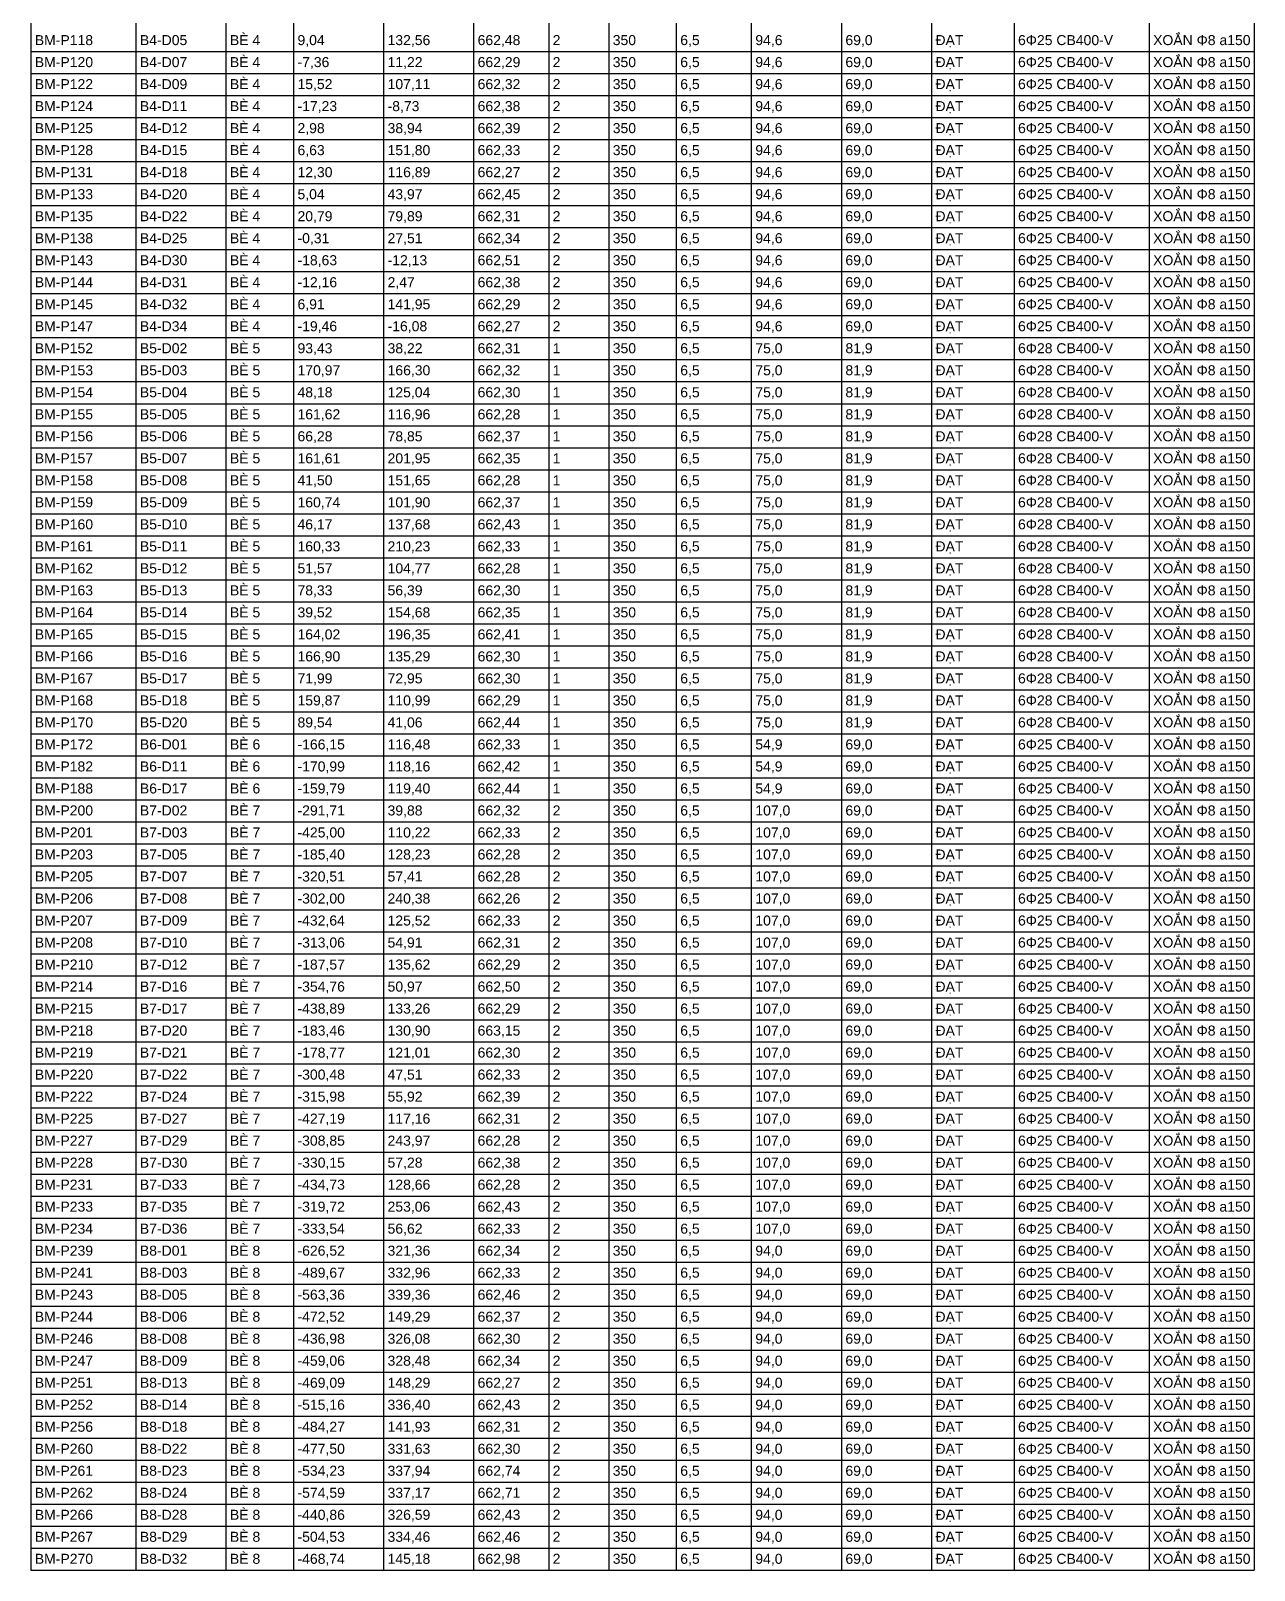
# Model space of a CAD drawing. Header units: metres. Extents: x -627 to 930, y -69 to 633.
# Drawn here: x 201 to 347.7, y 264.7 to 449.4 of the extents above; entities that cross this region are included whole.
import ezdxf

# ---------------------------------------------------------------- set-up
doc = ezdxf.new("R2010")
doc.units = ezdxf.units.M
doc.layers.add('07_BANG_THONG_KE_COC_BO', color=7, linetype='CONTINUOUS')
doc.styles.add('VN', font='arial.ttf')

msp = doc.modelspace()

# ---------------------------------------------------------------- linework, layer by layer
at = {"layer": '07_BANG_THONG_KE_COC_BO'}
for p, q in [((200.97, 618.488), (200.97, 264.728)), ((213.57, 618.488), (213.57, 264.728)), ((224.37, 618.488), (224.37, 264.728)), ((232.47, 618.488), (232.47, 264.728)), ((243.27, 618.488), (243.27, 264.728)), ((254.07, 618.488), (254.07, 264.728)), ((263.07, 618.488), (263.07, 264.728)), ((270.27, 618.488), (270.27, 264.728)), ((278.37, 618.488), (278.37, 264.728)), ((287.37, 618.488), (287.37, 264.728)), ((298.17, 618.488), (298.17, 264.728)), ((308.97, 618.488), (308.97, 264.728)), ((318.87, 618.488), (318.87, 264.728)), ((335.07, 618.488), (335.07, 264.728)), ((347.67, 618.488), (347.67, 264.728)), ((200.97, 446.888), (347.67, 446.888)), ((200.97, 444.248), (347.67, 444.248)), ((200.97, 441.608), (347.67, 441.608)), ((200.97, 438.968), (347.67, 438.968)), ((200.97, 436.328), (347.67, 436.328)), ((200.97, 433.688), (347.67, 433.688)), ((200.97, 431.048), (347.67, 431.048)), ((200.97, 428.408), (347.67, 428.408)), ((200.97, 425.768), (347.67, 425.768)), ((200.97, 423.128), (347.67, 423.128)), ((200.97, 420.488), (347.67, 420.488)), ((200.97, 417.848), (347.67, 417.848)), ((200.97, 415.208), (347.67, 415.208)), ((200.97, 412.568), (347.67, 412.568)), ((200.97, 409.928), (347.67, 409.928)), ((200.97, 407.288), (347.67, 407.288)), ((200.97, 404.648), (347.67, 404.648)), ((200.97, 402.008), (347.67, 402.008)), ((200.97, 399.368), (347.67, 399.368)), ((200.97, 396.728), (347.67, 396.728)), ((200.97, 394.088), (347.67, 394.088)), ((200.97, 391.448), (347.67, 391.448)), ((200.97, 388.808), (347.67, 388.808)), ((200.97, 386.168), (347.67, 386.168)), ((200.97, 383.528), (347.67, 383.528)), ((200.97, 380.888), (347.67, 380.888)), ((200.97, 378.248), (347.67, 378.248)), ((200.97, 375.608), (347.67, 375.608)), ((200.97, 372.968), (347.67, 372.968)), ((200.97, 370.328), (347.67, 370.328)), ((200.97, 367.688), (347.67, 367.688)), ((200.97, 365.048), (347.67, 365.048)), ((200.97, 362.408), (347.67, 362.408)), ((200.97, 359.768), (347.67, 359.768)), ((200.97, 357.128), (347.67, 357.128)), ((200.97, 354.488), (347.67, 354.488)), ((200.97, 351.848), (347.67, 351.848)), ((200.97, 349.208), (347.67, 349.208)), ((200.97, 346.568), (347.67, 346.568)), ((200.97, 343.928), (347.67, 343.928)), ((200.97, 341.288), (347.67, 341.288)), ((200.97, 338.648), (347.67, 338.648)), ((200.97, 336.008), (347.67, 336.008)), ((200.97, 333.368), (347.67, 333.368)), ((200.97, 330.728), (347.67, 330.728)), ((200.97, 328.088), (347.67, 328.088)), ((200.97, 325.448), (347.67, 325.448)), ((200.97, 322.808), (347.67, 322.808)), ((200.97, 320.168), (347.67, 320.168)), ((200.97, 317.528), (347.67, 317.528)), ((200.97, 314.888), (347.67, 314.888)), ((200.97, 312.248), (347.67, 312.248)), ((200.97, 309.608), (347.67, 309.608)), ((200.97, 306.968), (347.67, 306.968)), ((200.97, 304.328), (347.67, 304.328)), ((200.97, 301.688), (347.67, 301.688)), ((200.97, 299.048), (347.67, 299.048)), ((200.97, 296.408), (347.67, 296.408)), ((200.97, 293.768), (347.67, 293.768)), ((200.97, 291.128), (347.67, 291.128)), ((200.97, 288.488), (347.67, 288.488)), ((200.97, 285.848), (347.67, 285.848)), ((200.97, 283.208), (347.67, 283.208)), ((200.97, 280.568), (347.67, 280.568)), ((200.97, 277.928), (347.67, 277.928)), ((200.97, 275.288), (347.67, 275.288)), ((200.97, 272.648), (347.67, 272.648)), ((200.97, 270.008), (347.67, 270.008)), ((200.97, 267.368), (347.67, 267.368)), ((200.97, 264.728), (347.67, 264.728))]:
    msp.add_line(p, q, dxfattribs=at)

# ---------------------------------------------------------------- texts
at = {"layer": '07_BANG_THONG_KE_COC_BO', "style": 'VN'}
for s, p in [('BM-P118', (201.45, 447.656)), ('B4-D05', (214.05, 447.656)), ('BÈ 4', (224.85, 447.656)), ('9,04', (232.95, 447.656)), ('132,56', (243.75, 447.656)), ('662,48', (254.55, 447.656)), ('2', (263.55, 447.656)), ('350', (270.75, 447.656)), ('6,5', (278.85, 447.656)), ('94,6', (287.85, 447.656)), ('69,0', (298.65, 447.656)), ('ĐẠT', (309.45, 447.656)), ('6Φ25 CB400-V', (319.35, 447.656)), ('XOẮN Φ8 a150', (335.55, 447.656)), ('BM-P120', (201.45, 445.016)), ('B4-D07', (214.05, 445.016)), ('BÈ 4', (224.85, 445.016)), ('-7,36', (232.95, 445.016)), ('11,22', (243.75, 445.016)), ('662,29', (254.55, 445.016)), ('2', (263.55, 445.016)), ('350', (270.75, 445.016)), ('6,5', (278.85, 445.016)), ('94,6', (287.85, 445.016)), ('69,0', (298.65, 445.016)), ('ĐẠT', (309.45, 445.016)), ('6Φ25 CB400-V', (319.35, 445.016)), ('XOẮN Φ8 a150', (335.55, 445.016)), ('BM-P122', (201.45, 442.376)), ('B4-D09', (214.05, 442.376)), ('BÈ 4', (224.85, 442.376)), ('15,52', (232.95, 442.376)), ('107,11', (243.75, 442.376)), ('662,32', (254.55, 442.376)), ('2', (263.55, 442.376)), ('350', (270.75, 442.376)), ('6,5', (278.85, 442.376)), ('94,6', (287.85, 442.376)), ('69,0', (298.65, 442.376)), ('ĐẠT', (309.45, 442.376)), ('6Φ25 CB400-V', (319.35, 442.376)), ('XOẮN Φ8 a150', (335.55, 442.376)), ('BM-P124', (201.45, 439.736)), ('B4-D11', (214.05, 439.736)), ('BÈ 4', (224.85, 439.736)), ('-17,23', (232.95, 439.736)), ('-8,73', (243.75, 439.736)), ('662,38', (254.55, 439.736)), ('2', (263.55, 439.736)), ('350', (270.75, 439.736)), ('6,5', (278.85, 439.736)), ('94,6', (287.85, 439.736)), ('69,0', (298.65, 439.736)), ('ĐẠT', (309.45, 439.736)), ('6Φ25 CB400-V', (319.35, 439.736)), ('XOẮN Φ8 a150', (335.55, 439.736)), ('BM-P125', (201.45, 437.096)), ('B4-D12', (214.05, 437.096)), ('BÈ 4', (224.85, 437.096)), ('2,98', (232.95, 437.096)), ('38,94', (243.75, 437.096)), ('662,39', (254.55, 437.096)), ('2', (263.55, 437.096)), ('350', (270.75, 437.096)), ('6,5', (278.85, 437.096)), ('94,6', (287.85, 437.096)), ('69,0', (298.65, 437.096)), ('ĐẠT', (309.45, 437.096)), ('6Φ25 CB400-V', (319.35, 437.096)), ('XOẮN Φ8 a150', (335.55, 437.096)), ('BÈ 4', (224.85, 434.456)), ('XOẮN Φ8 a150', (335.55, 434.456)), ('BM-P128', (201.45, 434.456)), ('B4-D15', (214.05, 434.456)), ('6,63', (232.95, 434.456)), ('151,80', (243.75, 434.456)), ('662,33', (254.55, 434.456)), ('2', (263.55, 434.456)), ('350', (270.75, 434.456)), ('6,5', (278.85, 434.456)), ('94,6', (287.85, 434.456)), ('69,0', (298.65, 434.456)), ('ĐẠT', (309.45, 434.456)), ('6Φ25 CB400-V', (319.35, 434.456)), ('BM-P131', (201.45, 431.816)), ('B4-D18', (214.05, 431.816)), ('BÈ 4', (224.85, 431.816)), ('12,30', (232.95, 431.816)), ('116,89', (243.75, 431.816)), ('662,27', (254.55, 431.816)), ('2', (263.55, 431.816)), ('350', (270.75, 431.816)), ('6,5', (278.85, 431.816)), ('94,6', (287.85, 431.816)), ('69,0', (298.65, 431.816)), ('ĐẠT', (309.45, 431.816)), ('6Φ25 CB400-V', (319.35, 431.816)), ('XOẮN Φ8 a150', (335.55, 431.816)), ('BM-P133', (201.45, 429.176)), ('B4-D20', (214.05, 429.176)), ('BÈ 4', (224.85, 429.176)), ('5,04', (232.95, 429.176)), ('43,97', (243.75, 429.176)), ('662,45', (254.55, 429.176)), ('2', (263.55, 429.176)), ('350', (270.75, 429.176)), ('6,5', (278.85, 429.176)), ('94,6', (287.85, 429.176)), ('69,0', (298.65, 429.176)), ('ĐẠT', (309.45, 429.176)), ('6Φ25 CB400-V', (319.35, 429.176)), ('XOẮN Φ8 a150', (335.55, 429.176)), ('BM-P135', (201.45, 426.536)), ('B4-D22', (214.05, 426.536)), ('BÈ 4', (224.85, 426.536)), ('20,79', (232.95, 426.536)), ('79,89', (243.75, 426.536)), ('662,31', (254.55, 426.536)), ('2', (263.55, 426.536)), ('350', (270.75, 426.536)), ('6,5', (278.85, 426.536)), ('94,6', (287.85, 426.536)), ('69,0', (298.65, 426.536)), ('ĐẠT', (309.45, 426.536)), ('6Φ25 CB400-V', (319.35, 426.536)), ('XOẮN Φ8 a150', (335.55, 426.536)), ('BM-P138', (201.45, 423.896)), ('B4-D25', (214.05, 423.896)), ('BÈ 4', (224.85, 423.896)), ('-0,31', (232.95, 423.896)), ('27,51', (243.75, 423.896)), ('662,34', (254.55, 423.896)), ('2', (263.55, 423.896)), ('350', (270.75, 423.896)), ('6,5', (278.85, 423.896)), ('94,6', (287.85, 423.896)), ('69,0', (298.65, 423.896)), ('ĐẠT', (309.45, 423.896)), ('6Φ25 CB400-V', (319.35, 423.896)), ('XOẮN Φ8 a150', (335.55, 423.896)), ('BM-P143', (201.45, 421.256)), ('B4-D30', (214.05, 421.256)), ('BÈ 4', (224.85, 421.256)), ('-18,63', (232.95, 421.256)), ('-12,13', (243.75, 421.256)), ('662,51', (254.55, 421.256)), ('2', (263.55, 421.256)), ('350', (270.75, 421.256)), ('6,5', (278.85, 421.256)), ('94,6', (287.85, 421.256)), ('69,0', (298.65, 421.256)), ('ĐẠT', (309.45, 421.256)), ('6Φ25 CB400-V', (319.35, 421.256)), ('XOẮN Φ8 a150', (335.55, 421.256)), ('BM-P144', (201.45, 418.616)), ('B4-D31', (214.05, 418.616)), ('BÈ 4', (224.85, 418.616)), ('-12,16', (232.95, 418.616)), ('2,47', (243.75, 418.616)), ('662,38', (254.55, 418.616)), ('2', (263.55, 418.616)), ('350', (270.75, 418.616)), ('6,5', (278.85, 418.616)), ('94,6', (287.85, 418.616)), ('69,0', (298.65, 418.616)), ('ĐẠT', (309.45, 418.616)), ('6Φ25 CB400-V', (319.35, 418.616)), ('XOẮN Φ8 a150', (335.55, 418.616)), ('BÈ 4', (224.85, 415.976)), ('XOẮN Φ8 a150', (335.55, 415.976)), ('BM-P145', (201.45, 415.976)), ('B4-D32', (214.05, 415.976)), ('6,91', (232.95, 415.976)), ('141,95', (243.75, 415.976)), ('662,29', (254.55, 415.976)), ('2', (263.55, 415.976)), ('350', (270.75, 415.976)), ('6,5', (278.85, 415.976)), ('94,6', (287.85, 415.976)), ('69,0', (298.65, 415.976)), ('ĐẠT', (309.45, 415.976)), ('6Φ25 CB400-V', (319.35, 415.976)), ('BM-P147', (201.45, 413.336)), ('B4-D34', (214.05, 413.336)), ('BÈ 4', (224.85, 413.336)), ('-19,46', (232.95, 413.336)), ('-16,08', (243.75, 413.336)), ('662,27', (254.55, 413.336)), ('2', (263.55, 413.336)), ('350', (270.75, 413.336)), ('6,5', (278.85, 413.336)), ('94,6', (287.85, 413.336)), ('69,0', (298.65, 413.336)), ('ĐẠT', (309.45, 413.336)), ('6Φ25 CB400-V', (319.35, 413.336)), ('XOẮN Φ8 a150', (335.55, 413.336)), ('BM-P152', (201.45, 410.696)), ('B5-D02', (214.05, 410.696)), ('BÈ 5', (224.85, 410.696)), ('93,43', (232.95, 410.696)), ('38,22', (243.75, 410.696)), ('662,31', (254.55, 410.696)), ('1', (263.55, 410.696)), ('350', (270.75, 410.696)), ('6,5', (278.85, 410.696)), ('75,0', (287.85, 410.696)), ('81,9', (298.65, 410.696)), ('ĐẠT', (309.45, 410.696)), ('6Φ28 CB400-V', (319.35, 410.696)), ('XOẮN Φ8 a150', (335.55, 410.696)), ('BM-P153', (201.45, 408.056)), ('B5-D03', (214.05, 408.056)), ('BÈ 5', (224.85, 408.056)), ('170,97', (232.95, 408.056)), ('166,30', (243.75, 408.056)), ('662,32', (254.55, 408.056)), ('1', (263.55, 408.056)), ('350', (270.75, 408.056)), ('6,5', (278.85, 408.056)), ('75,0', (287.85, 408.056)), ('81,9', (298.65, 408.056)), ('ĐẠT', (309.45, 408.056)), ('6Φ28 CB400-V', (319.35, 408.056)), ('XOẮN Φ8 a150', (335.55, 408.056)), ('BM-P154', (201.45, 405.416)), ('B5-D04', (214.05, 405.416)), ('BÈ 5', (224.85, 405.416)), ('48,18', (232.95, 405.416)), ('125,04', (243.75, 405.416)), ('662,30', (254.55, 405.416)), ('1', (263.55, 405.416)), ('350', (270.75, 405.416)), ('6,5', (278.85, 405.416)), ('75,0', (287.85, 405.416)), ('81,9', (298.65, 405.416)), ('ĐẠT', (309.45, 405.416)), ('6Φ28 CB400-V', (319.35, 405.416)), ('XOẮN Φ8 a150', (335.55, 405.416)), ('BM-P155', (201.45, 402.776)), ('B5-D05', (214.05, 402.776)), ('BÈ 5', (224.85, 402.776)), ('161,62', (232.95, 402.776)), ('116,96', (243.75, 402.776)), ('662,28', (254.55, 402.776)), ('1', (263.55, 402.776)), ('350', (270.75, 402.776)), ('6,5', (278.85, 402.776)), ('75,0', (287.85, 402.776)), ('81,9', (298.65, 402.776)), ('ĐẠT', (309.45, 402.776)), ('6Φ28 CB400-V', (319.35, 402.776)), ('XOẮN Φ8 a150', (335.55, 402.776)), ('BM-P156', (201.45, 400.136)), ('B5-D06', (214.05, 400.136)), ('BÈ 5', (224.85, 400.136)), ('66,28', (232.95, 400.136)), ('78,85', (243.75, 400.136)), ('662,37', (254.55, 400.136)), ('1', (263.55, 400.136)), ('350', (270.75, 400.136)), ('6,5', (278.85, 400.136)), ('75,0', (287.85, 400.136)), ('81,9', (298.65, 400.136)), ('ĐẠT', (309.45, 400.136)), ('6Φ28 CB400-V', (319.35, 400.136)), ('XOẮN Φ8 a150', (335.55, 400.136)), ('BÈ 5', (224.85, 397.496)), ('XOẮN Φ8 a150', (335.55, 397.496)), ('BM-P157', (201.45, 397.496)), ('B5-D07', (214.05, 397.496)), ('161,61', (232.95, 397.496)), ('201,95', (243.75, 397.496)), ('662,35', (254.55, 397.496)), ('1', (263.55, 397.496)), ('350', (270.75, 397.496)), ('6,5', (278.85, 397.496)), ('75,0', (287.85, 397.496)), ('81,9', (298.65, 397.496)), ('ĐẠT', (309.45, 397.496)), ('6Φ28 CB400-V', (319.35, 397.496)), ('BM-P158', (201.45, 394.856)), ('B5-D08', (214.05, 394.856)), ('BÈ 5', (224.85, 394.856)), ('41,50', (232.95, 394.856)), ('151,65', (243.75, 394.856)), ('662,28', (254.55, 394.856)), ('1', (263.55, 394.856)), ('350', (270.75, 394.856)), ('6,5', (278.85, 394.856)), ('75,0', (287.85, 394.856)), ('81,9', (298.65, 394.856)), ('ĐẠT', (309.45, 394.856)), ('6Φ28 CB400-V', (319.35, 394.856)), ('XOẮN Φ8 a150', (335.55, 394.856)), ('BM-P159', (201.45, 392.216)), ('B5-D09', (214.05, 392.216)), ('BÈ 5', (224.85, 392.216)), ('160,74', (232.95, 392.216)), ('101,90', (243.75, 392.216)), ('662,37', (254.55, 392.216)), ('1', (263.55, 392.216)), ('350', (270.75, 392.216)), ('6,5', (278.85, 392.216)), ('75,0', (287.85, 392.216)), ('81,9', (298.65, 392.216)), ('ĐẠT', (309.45, 392.216)), ('6Φ28 CB400-V', (319.35, 392.216)), ('XOẮN Φ8 a150', (335.55, 392.216)), ('BM-P160', (201.45, 389.576)), ('B5-D10', (214.05, 389.576)), ('BÈ 5', (224.85, 389.576)), ('46,17', (232.95, 389.576)), ('137,68', (243.75, 389.576)), ('662,43', (254.55, 389.576)), ('1', (263.55, 389.576)), ('350', (270.75, 389.576)), ('6,5', (278.85, 389.576)), ('75,0', (287.85, 389.576)), ('81,9', (298.65, 389.576)), ('ĐẠT', (309.45, 389.576)), ('6Φ28 CB400-V', (319.35, 389.576)), ('XOẮN Φ8 a150', (335.55, 389.576)), ('BM-P161', (201.45, 386.936)), ('B5-D11', (214.05, 386.936)), ('BÈ 5', (224.85, 386.936)), ('160,33', (232.95, 386.936)), ('210,23', (243.75, 386.936)), ('662,33', (254.55, 386.936)), ('1', (263.55, 386.936)), ('350', (270.75, 386.936)), ('6,5', (278.85, 386.936)), ('75,0', (287.85, 386.936)), ('81,9', (298.65, 386.936)), ('ĐẠT', (309.45, 386.936)), ('6Φ28 CB400-V', (319.35, 386.936)), ('XOẮN Φ8 a150', (335.55, 386.936)), ('BM-P162', (201.45, 384.296)), ('B5-D12', (214.05, 384.296)), ('BÈ 5', (224.85, 384.296)), ('51,57', (232.95, 384.296)), ('104,77', (243.75, 384.296)), ('662,28', (254.55, 384.296)), ('1', (263.55, 384.296)), ('350', (270.75, 384.296)), ('6,5', (278.85, 384.296)), ('75,0', (287.85, 384.296)), ('81,9', (298.65, 384.296)), ('ĐẠT', (309.45, 384.296)), ('6Φ28 CB400-V', (319.35, 384.296)), ('XOẮN Φ8 a150', (335.55, 384.296)), ('BM-P163', (201.45, 381.656)), ('B5-D13', (214.05, 381.656)), ('BÈ 5', (224.85, 381.656)), ('78,33', (232.95, 381.656)), ('56,39', (243.75, 381.656)), ('662,30', (254.55, 381.656)), ('1', (263.55, 381.656)), ('350', (270.75, 381.656)), ('6,5', (278.85, 381.656)), ('75,0', (287.85, 381.656)), ('81,9', (298.65, 381.656)), ('ĐẠT', (309.45, 381.656)), ('6Φ28 CB400-V', (319.35, 381.656)), ('XOẮN Φ8 a150', (335.55, 381.656)), ('BÈ 5', (224.85, 379.016)), ('XOẮN Φ8 a150', (335.55, 379.016)), ('BM-P164', (201.45, 379.016)), ('B5-D14', (214.05, 379.016)), ('39,52', (232.95, 379.016)), ('154,68', (243.75, 379.016)), ('662,35', (254.55, 379.016)), ('1', (263.55, 379.016)), ('350', (270.75, 379.016)), ('6,5', (278.85, 379.016)), ('75,0', (287.85, 379.016)), ('81,9', (298.65, 379.016)), ('ĐẠT', (309.45, 379.016)), ('6Φ28 CB400-V', (319.35, 379.016)), ('BM-P165', (201.45, 376.376)), ('B5-D15', (214.05, 376.376)), ('BÈ 5', (224.85, 376.376)), ('164,02', (232.95, 376.376)), ('196,35', (243.75, 376.376)), ('662,41', (254.55, 376.376)), ('1', (263.55, 376.376)), ('350', (270.75, 376.376)), ('6,5', (278.85, 376.376)), ('75,0', (287.85, 376.376)), ('81,9', (298.65, 376.376)), ('ĐẠT', (309.45, 376.376)), ('6Φ28 CB400-V', (319.35, 376.376)), ('XOẮN Φ8 a150', (335.55, 376.376)), ('BM-P166', (201.45, 373.736)), ('B5-D16', (214.05, 373.736)), ('BÈ 5', (224.85, 373.736)), ('166,90', (232.95, 373.736)), ('135,29', (243.75, 373.736)), ('662,30', (254.55, 373.736)), ('1', (263.55, 373.736)), ('350', (270.75, 373.736)), ('6,5', (278.85, 373.736)), ('75,0', (287.85, 373.736)), ('81,9', (298.65, 373.736)), ('ĐẠT', (309.45, 373.736)), ('6Φ28 CB400-V', (319.35, 373.736)), ('XOẮN Φ8 a150', (335.55, 373.736)), ('BM-P167', (201.45, 371.096)), ('B5-D17', (214.05, 371.096)), ('BÈ 5', (224.85, 371.096)), ('71,99', (232.95, 371.096)), ('72,95', (243.75, 371.096)), ('662,30', (254.55, 371.096)), ('1', (263.55, 371.096)), ('350', (270.75, 371.096)), ('6,5', (278.85, 371.096)), ('75,0', (287.85, 371.096)), ('81,9', (298.65, 371.096)), ('ĐẠT', (309.45, 371.096)), ('6Φ28 CB400-V', (319.35, 371.096)), ('XOẮN Φ8 a150', (335.55, 371.096)), ('BM-P168', (201.45, 368.456)), ('B5-D18', (214.05, 368.456)), ('BÈ 5', (224.85, 368.456)), ('159,87', (232.95, 368.456)), ('110,99', (243.75, 368.456)), ('662,29', (254.55, 368.456)), ('1', (263.55, 368.456)), ('350', (270.75, 368.456)), ('6,5', (278.85, 368.456)), ('75,0', (287.85, 368.456)), ('81,9', (298.65, 368.456)), ('ĐẠT', (309.45, 368.456)), ('6Φ28 CB400-V', (319.35, 368.456)), ('XOẮN Φ8 a150', (335.55, 368.456)), ('BM-P170', (201.45, 365.816)), ('B5-D20', (214.05, 365.816)), ('BÈ 5', (224.85, 365.816)), ('89,54', (232.95, 365.816)), ('41,06', (243.75, 365.816)), ('662,44', (254.55, 365.816)), ('1', (263.55, 365.816)), ('350', (270.75, 365.816)), ('6,5', (278.85, 365.816)), ('75,0', (287.85, 365.816)), ('81,9', (298.65, 365.816)), ('ĐẠT', (309.45, 365.816)), ('6Φ28 CB400-V', (319.35, 365.816)), ('XOẮN Φ8 a150', (335.55, 365.816)), ('BM-P172', (201.45, 363.176)), ('B6-D01', (214.05, 363.176)), ('BÈ 6', (224.85, 363.176)), ('-166,15', (232.95, 363.176)), ('116,48', (243.75, 363.176)), ('662,33', (254.55, 363.176)), ('1', (263.55, 363.176)), ('350', (270.75, 363.176)), ('6,5', (278.85, 363.176)), ('54,9', (287.85, 363.176)), ('69,0', (298.65, 363.176)), ('ĐẠT', (309.45, 363.176)), ('6Φ25 CB400-V', (319.35, 363.176)), ('XOẮN Φ8 a150', (335.55, 363.176)), ('BÈ 6', (224.85, 360.536)), ('XOẮN Φ8 a150', (335.55, 360.536)), ('BM-P182', (201.45, 360.536)), ('B6-D11', (214.05, 360.536)), ('-170,99', (232.95, 360.536)), ('118,16', (243.75, 360.536)), ('662,42', (254.55, 360.536)), ('1', (263.55, 360.536)), ('350', (270.75, 360.536)), ('6,5', (278.85, 360.536)), ('54,9', (287.85, 360.536)), ('69,0', (298.65, 360.536)), ('ĐẠT', (309.45, 360.536)), ('6Φ25 CB400-V', (319.35, 360.536)), ('BM-P188', (201.45, 357.896)), ('B6-D17', (214.05, 357.896)), ('BÈ 6', (224.85, 357.896)), ('-159,79', (232.95, 357.896)), ('119,40', (243.75, 357.896)), ('662,44', (254.55, 357.896)), ('1', (263.55, 357.896)), ('350', (270.75, 357.896)), ('6,5', (278.85, 357.896)), ('54,9', (287.85, 357.896)), ('69,0', (298.65, 357.896)), ('ĐẠT', (309.45, 357.896)), ('6Φ25 CB400-V', (319.35, 357.896)), ('XOẮN Φ8 a150', (335.55, 357.896)), ('BM-P200', (201.45, 355.256)), ('B7-D02', (214.05, 355.256)), ('BÈ 7', (224.85, 355.256)), ('-291,71', (232.95, 355.256)), ('39,88', (243.75, 355.256)), ('662,32', (254.55, 355.256)), ('2', (263.55, 355.256)), ('350', (270.75, 355.256)), ('6,5', (278.85, 355.256)), ('107,0', (287.85, 355.256)), ('69,0', (298.65, 355.256)), ('ĐẠT', (309.45, 355.256)), ('6Φ25 CB400-V', (319.35, 355.256)), ('XOẮN Φ8 a150', (335.55, 355.256)), ('BM-P201', (201.45, 352.616)), ('B7-D03', (214.05, 352.616)), ('BÈ 7', (224.85, 352.616)), ('-425,00', (232.95, 352.616)), ('110,22', (243.75, 352.616)), ('662,33', (254.55, 352.616)), ('2', (263.55, 352.616)), ('350', (270.75, 352.616)), ('6,5', (278.85, 352.616)), ('107,0', (287.85, 352.616)), ('69,0', (298.65, 352.616)), ('ĐẠT', (309.45, 352.616)), ('6Φ25 CB400-V', (319.35, 352.616)), ('XOẮN Φ8 a150', (335.55, 352.616)), ('BM-P203', (201.45, 349.976)), ('B7-D05', (214.05, 349.976)), ('BÈ 7', (224.85, 349.976)), ('-185,40', (232.95, 349.976)), ('128,23', (243.75, 349.976)), ('662,28', (254.55, 349.976)), ('2', (263.55, 349.976)), ('350', (270.75, 349.976)), ('6,5', (278.85, 349.976)), ('107,0', (287.85, 349.976)), ('69,0', (298.65, 349.976)), ('ĐẠT', (309.45, 349.976)), ('6Φ25 CB400-V', (319.35, 349.976)), ('XOẮN Φ8 a150', (335.55, 349.976)), ('BM-P205', (201.45, 347.336)), ('B7-D07', (214.05, 347.336)), ('BÈ 7', (224.85, 347.336)), ('-320,51', (232.95, 347.336)), ('57,41', (243.75, 347.336)), ('662,28', (254.55, 347.336)), ('2', (263.55, 347.336)), ('350', (270.75, 347.336)), ('6,5', (278.85, 347.336)), ('107,0', (287.85, 347.336)), ('69,0', (298.65, 347.336)), ('ĐẠT', (309.45, 347.336)), ('6Φ25 CB400-V', (319.35, 347.336)), ('XOẮN Φ8 a150', (335.55, 347.336)), ('BM-P206', (201.45, 344.696)), ('B7-D08', (214.05, 344.696)), ('BÈ 7', (224.85, 344.696)), ('-302,00', (232.95, 344.696)), ('240,38', (243.75, 344.696)), ('662,26', (254.55, 344.696)), ('2', (263.55, 344.696)), ('350', (270.75, 344.696)), ('6,5', (278.85, 344.696)), ('107,0', (287.85, 344.696)), ('69,0', (298.65, 344.696)), ('ĐẠT', (309.45, 344.696)), ('6Φ25 CB400-V', (319.35, 344.696)), ('XOẮN Φ8 a150', (335.55, 344.696)), ('BÈ 7', (224.85, 342.056)), ('XOẮN Φ8 a150', (335.55, 342.056)), ('BM-P207', (201.45, 342.056)), ('B7-D09', (214.05, 342.056)), ('-432,64', (232.95, 342.056)), ('125,52', (243.75, 342.056)), ('662,33', (254.55, 342.056)), ('2', (263.55, 342.056)), ('350', (270.75, 342.056)), ('6,5', (278.85, 342.056)), ('107,0', (287.85, 342.056)), ('69,0', (298.65, 342.056)), ('ĐẠT', (309.45, 342.056)), ('6Φ25 CB400-V', (319.35, 342.056)), ('BM-P208', (201.45, 339.416)), ('B7-D10', (214.05, 339.416)), ('BÈ 7', (224.85, 339.416)), ('-313,06', (232.95, 339.416)), ('54,91', (243.75, 339.416)), ('662,31', (254.55, 339.416)), ('2', (263.55, 339.416)), ('350', (270.75, 339.416)), ('6,5', (278.85, 339.416)), ('107,0', (287.85, 339.416)), ('69,0', (298.65, 339.416)), ('ĐẠT', (309.45, 339.416)), ('6Φ25 CB400-V', (319.35, 339.416)), ('XOẮN Φ8 a150', (335.55, 339.416)), ('BM-P210', (201.45, 336.776)), ('B7-D12', (214.05, 336.776)), ('BÈ 7', (224.85, 336.776)), ('-187,57', (232.95, 336.776)), ('135,62', (243.75, 336.776)), ('662,29', (254.55, 336.776)), ('2', (263.55, 336.776)), ('350', (270.75, 336.776)), ('6,5', (278.85, 336.776)), ('107,0', (287.85, 336.776)), ('69,0', (298.65, 336.776)), ('ĐẠT', (309.45, 336.776)), ('6Φ25 CB400-V', (319.35, 336.776)), ('XOẮN Φ8 a150', (335.55, 336.776)), ('BM-P214', (201.45, 334.136)), ('B7-D16', (214.05, 334.136)), ('BÈ 7', (224.85, 334.136)), ('-354,76', (232.95, 334.136)), ('50,97', (243.75, 334.136)), ('662,50', (254.55, 334.136)), ('2', (263.55, 334.136)), ('350', (270.75, 334.136)), ('6,5', (278.85, 334.136)), ('107,0', (287.85, 334.136)), ('69,0', (298.65, 334.136)), ('ĐẠT', (309.45, 334.136)), ('6Φ25 CB400-V', (319.35, 334.136)), ('XOẮN Φ8 a150', (335.55, 334.136)), ('BM-P215', (201.45, 331.496)), ('B7-D17', (214.05, 331.496)), ('BÈ 7', (224.85, 331.496)), ('-438,89', (232.95, 331.496)), ('133,26', (243.75, 331.496)), ('662,29', (254.55, 331.496)), ('2', (263.55, 331.496)), ('350', (270.75, 331.496)), ('6,5', (278.85, 331.496)), ('107,0', (287.85, 331.496)), ('69,0', (298.65, 331.496)), ('ĐẠT', (309.45, 331.496)), ('6Φ25 CB400-V', (319.35, 331.496)), ('XOẮN Φ8 a150', (335.55, 331.496)), ('BM-P218', (201.45, 328.856)), ('B7-D20', (214.05, 328.856)), ('BÈ 7', (224.85, 328.856)), ('-183,46', (232.95, 328.856)), ('130,90', (243.75, 328.856)), ('663,15', (254.55, 328.856)), ('2', (263.55, 328.856)), ('350', (270.75, 328.856)), ('6,5', (278.85, 328.856)), ('107,0', (287.85, 328.856)), ('69,0', (298.65, 328.856)), ('ĐẠT', (309.45, 328.856)), ('6Φ25 CB400-V', (319.35, 328.856)), ('XOẮN Φ8 a150', (335.55, 328.856)), ('BM-P219', (201.45, 326.216)), ('B7-D21', (214.05, 326.216)), ('BÈ 7', (224.85, 326.216)), ('-178,77', (232.95, 326.216)), ('121,01', (243.75, 326.216)), ('662,30', (254.55, 326.216)), ('2', (263.55, 326.216)), ('350', (270.75, 326.216)), ('6,5', (278.85, 326.216)), ('107,0', (287.85, 326.216)), ('69,0', (298.65, 326.216)), ('ĐẠT', (309.45, 326.216)), ('6Φ25 CB400-V', (319.35, 326.216)), ('XOẮN Φ8 a150', (335.55, 326.216)), ('BÈ 7', (224.85, 323.576)), ('XOẮN Φ8 a150', (335.55, 323.576)), ('BM-P220', (201.45, 323.576)), ('B7-D22', (214.05, 323.576)), ('-300,48', (232.95, 323.576)), ('47,51', (243.75, 323.576)), ('662,33', (254.55, 323.576)), ('2', (263.55, 323.576)), ('350', (270.75, 323.576)), ('6,5', (278.85, 323.576)), ('107,0', (287.85, 323.576)), ('69,0', (298.65, 323.576)), ('ĐẠT', (309.45, 323.576)), ('6Φ25 CB400-V', (319.35, 323.576)), ('BM-P222', (201.45, 320.936)), ('B7-D24', (214.05, 320.936)), ('BÈ 7', (224.85, 320.936)), ('-315,98', (232.95, 320.936)), ('55,92', (243.75, 320.936)), ('662,39', (254.55, 320.936)), ('2', (263.55, 320.936)), ('350', (270.75, 320.936)), ('6,5', (278.85, 320.936)), ('107,0', (287.85, 320.936)), ('69,0', (298.65, 320.936)), ('ĐẠT', (309.45, 320.936)), ('6Φ25 CB400-V', (319.35, 320.936)), ('XOẮN Φ8 a150', (335.55, 320.936)), ('BM-P225', (201.45, 318.296)), ('B7-D27', (214.05, 318.296)), ('BÈ 7', (224.85, 318.296)), ('-427,19', (232.95, 318.296)), ('117,16', (243.75, 318.296)), ('662,31', (254.55, 318.296)), ('2', (263.55, 318.296)), ('350', (270.75, 318.296)), ('6,5', (278.85, 318.296)), ('107,0', (287.85, 318.296)), ('69,0', (298.65, 318.296)), ('ĐẠT', (309.45, 318.296)), ('6Φ25 CB400-V', (319.35, 318.296)), ('XOẮN Φ8 a150', (335.55, 318.296)), ('BM-P227', (201.45, 315.656)), ('B7-D29', (214.05, 315.656)), ('BÈ 7', (224.85, 315.656)), ('-308,85', (232.95, 315.656)), ('243,97', (243.75, 315.656)), ('662,28', (254.55, 315.656)), ('2', (263.55, 315.656)), ('350', (270.75, 315.656)), ('6,5', (278.85, 315.656)), ('107,0', (287.85, 315.656)), ('69,0', (298.65, 315.656)), ('ĐẠT', (309.45, 315.656)), ('6Φ25 CB400-V', (319.35, 315.656)), ('XOẮN Φ8 a150', (335.55, 315.656)), ('BM-P228', (201.45, 313.016)), ('B7-D30', (214.05, 313.016)), ('BÈ 7', (224.85, 313.016)), ('-330,15', (232.95, 313.016)), ('57,28', (243.75, 313.016)), ('662,38', (254.55, 313.016)), ('2', (263.55, 313.016)), ('350', (270.75, 313.016)), ('6,5', (278.85, 313.016)), ('107,0', (287.85, 313.016)), ('69,0', (298.65, 313.016)), ('ĐẠT', (309.45, 313.016)), ('6Φ25 CB400-V', (319.35, 313.016)), ('XOẮN Φ8 a150', (335.55, 313.016)), ('BM-P231', (201.45, 310.376)), ('B7-D33', (214.05, 310.376)), ('BÈ 7', (224.85, 310.376)), ('-434,73', (232.95, 310.376)), ('128,66', (243.75, 310.376)), ('662,28', (254.55, 310.376)), ('2', (263.55, 310.376)), ('350', (270.75, 310.376)), ('6,5', (278.85, 310.376)), ('107,0', (287.85, 310.376)), ('69,0', (298.65, 310.376)), ('ĐẠT', (309.45, 310.376)), ('6Φ25 CB400-V', (319.35, 310.376)), ('XOẮN Φ8 a150', (335.55, 310.376)), ('BM-P233', (201.45, 307.736)), ('B7-D35', (214.05, 307.736)), ('BÈ 7', (224.85, 307.736)), ('-319,72', (232.95, 307.736)), ('253,06', (243.75, 307.736)), ('662,43', (254.55, 307.736)), ('2', (263.55, 307.736)), ('350', (270.75, 307.736)), ('6,5', (278.85, 307.736)), ('107,0', (287.85, 307.736)), ('69,0', (298.65, 307.736)), ('ĐẠT', (309.45, 307.736)), ('6Φ25 CB400-V', (319.35, 307.736)), ('XOẮN Φ8 a150', (335.55, 307.736)), ('BÈ 7', (224.85, 305.096)), ('XOẮN Φ8 a150', (335.55, 305.096)), ('BM-P234', (201.45, 305.096)), ('B7-D36', (214.05, 305.096)), ('-333,54', (232.95, 305.096)), ('56,62', (243.75, 305.096)), ('662,33', (254.55, 305.096)), ('2', (263.55, 305.096)), ('350', (270.75, 305.096)), ('6,5', (278.85, 305.096)), ('107,0', (287.85, 305.096)), ('69,0', (298.65, 305.096)), ('ĐẠT', (309.45, 305.096)), ('6Φ25 CB400-V', (319.35, 305.096)), ('BM-P239', (201.45, 302.456)), ('B8-D01', (214.05, 302.456)), ('BÈ 8', (224.85, 302.456)), ('-626,52', (232.95, 302.456)), ('321,36', (243.75, 302.456)), ('662,34', (254.55, 302.456)), ('2', (263.55, 302.456)), ('350', (270.75, 302.456)), ('6,5', (278.85, 302.456)), ('94,0', (287.85, 302.456)), ('69,0', (298.65, 302.456)), ('ĐẠT', (309.45, 302.456)), ('6Φ25 CB400-V', (319.35, 302.456)), ('XOẮN Φ8 a150', (335.55, 302.456)), ('BM-P241', (201.45, 299.816)), ('B8-D03', (214.05, 299.816)), ('BÈ 8', (224.85, 299.816)), ('-489,67', (232.95, 299.816)), ('332,96', (243.75, 299.816)), ('662,33', (254.55, 299.816)), ('2', (263.55, 299.816)), ('350', (270.75, 299.816)), ('6,5', (278.85, 299.816)), ('94,0', (287.85, 299.816)), ('69,0', (298.65, 299.816)), ('ĐẠT', (309.45, 299.816)), ('6Φ25 CB400-V', (319.35, 299.816)), ('XOẮN Φ8 a150', (335.55, 299.816)), ('BM-P243', (201.45, 297.176)), ('B8-D05', (214.05, 297.176)), ('BÈ 8', (224.85, 297.176)), ('-563,36', (232.95, 297.176)), ('339,36', (243.75, 297.176)), ('662,46', (254.55, 297.176)), ('2', (263.55, 297.176)), ('350', (270.75, 297.176)), ('6,5', (278.85, 297.176)), ('94,0', (287.85, 297.176)), ('69,0', (298.65, 297.176)), ('ĐẠT', (309.45, 297.176)), ('6Φ25 CB400-V', (319.35, 297.176)), ('XOẮN Φ8 a150', (335.55, 297.176)), ('BM-P244', (201.45, 294.536)), ('B8-D06', (214.05, 294.536)), ('BÈ 8', (224.85, 294.536)), ('-472,52', (232.95, 294.536)), ('149,29', (243.75, 294.536)), ('662,37', (254.55, 294.536)), ('2', (263.55, 294.536)), ('350', (270.75, 294.536)), ('6,5', (278.85, 294.536)), ('94,0', (287.85, 294.536)), ('69,0', (298.65, 294.536)), ('ĐẠT', (309.45, 294.536)), ('6Φ25 CB400-V', (319.35, 294.536)), ('XOẮN Φ8 a150', (335.55, 294.536)), ('BM-P246', (201.45, 291.896)), ('B8-D08', (214.05, 291.896)), ('BÈ 8', (224.85, 291.896)), ('-436,98', (232.95, 291.896)), ('326,08', (243.75, 291.896)), ('662,30', (254.55, 291.896)), ('2', (263.55, 291.896)), ('350', (270.75, 291.896)), ('6,5', (278.85, 291.896)), ('94,0', (287.85, 291.896)), ('69,0', (298.65, 291.896)), ('ĐẠT', (309.45, 291.896)), ('6Φ25 CB400-V', (319.35, 291.896)), ('XOẮN Φ8 a150', (335.55, 291.896)), ('BM-P247', (201.45, 289.256)), ('B8-D09', (214.05, 289.256)), ('BÈ 8', (224.85, 289.256)), ('-459,06', (232.95, 289.256)), ('328,48', (243.75, 289.256)), ('662,34', (254.55, 289.256)), ('2', (263.55, 289.256)), ('350', (270.75, 289.256)), ('6,5', (278.85, 289.256)), ('94,0', (287.85, 289.256)), ('69,0', (298.65, 289.256)), ('ĐẠT', (309.45, 289.256)), ('6Φ25 CB400-V', (319.35, 289.256)), ('XOẮN Φ8 a150', (335.55, 289.256)), ('BÈ 8', (224.85, 286.616)), ('XOẮN Φ8 a150', (335.55, 286.616)), ('BM-P251', (201.45, 286.616)), ('B8-D13', (214.05, 286.616)), ('-469,09', (232.95, 286.616)), ('148,29', (243.75, 286.616)), ('662,27', (254.55, 286.616)), ('2', (263.55, 286.616)), ('350', (270.75, 286.616)), ('6,5', (278.85, 286.616)), ('94,0', (287.85, 286.616)), ('69,0', (298.65, 286.616)), ('ĐẠT', (309.45, 286.616)), ('6Φ25 CB400-V', (319.35, 286.616)), ('BM-P252', (201.45, 283.976)), ('B8-D14', (214.05, 283.976)), ('BÈ 8', (224.85, 283.976)), ('-515,16', (232.95, 283.976)), ('336,40', (243.75, 283.976)), ('662,43', (254.55, 283.976)), ('2', (263.55, 283.976)), ('350', (270.75, 283.976)), ('6,5', (278.85, 283.976)), ('94,0', (287.85, 283.976)), ('69,0', (298.65, 283.976)), ('ĐẠT', (309.45, 283.976)), ('6Φ25 CB400-V', (319.35, 283.976)), ('XOẮN Φ8 a150', (335.55, 283.976)), ('BM-P256', (201.45, 281.336)), ('B8-D18', (214.05, 281.336)), ('BÈ 8', (224.85, 281.336)), ('-484,27', (232.95, 281.336)), ('141,93', (243.75, 281.336)), ('662,31', (254.55, 281.336)), ('2', (263.55, 281.336)), ('350', (270.75, 281.336)), ('6,5', (278.85, 281.336)), ('94,0', (287.85, 281.336)), ('69,0', (298.65, 281.336)), ('ĐẠT', (309.45, 281.336)), ('6Φ25 CB400-V', (319.35, 281.336)), ('XOẮN Φ8 a150', (335.55, 281.336)), ('BM-P260', (201.45, 278.696)), ('B8-D22', (214.05, 278.696)), ('BÈ 8', (224.85, 278.696)), ('-477,50', (232.95, 278.696)), ('331,63', (243.75, 278.696)), ('662,30', (254.55, 278.696)), ('2', (263.55, 278.696)), ('350', (270.75, 278.696)), ('6,5', (278.85, 278.696)), ('94,0', (287.85, 278.696)), ('69,0', (298.65, 278.696)), ('ĐẠT', (309.45, 278.696)), ('6Φ25 CB400-V', (319.35, 278.696)), ('XOẮN Φ8 a150', (335.55, 278.696)), ('BM-P261', (201.45, 276.056)), ('B8-D23', (214.05, 276.056)), ('BÈ 8', (224.85, 276.056)), ('-534,23', (232.95, 276.056)), ('337,94', (243.75, 276.056)), ('662,74', (254.55, 276.056)), ('2', (263.55, 276.056)), ('350', (270.75, 276.056)), ('6,5', (278.85, 276.056)), ('94,0', (287.85, 276.056)), ('69,0', (298.65, 276.056)), ('ĐẠT', (309.45, 276.056)), ('6Φ25 CB400-V', (319.35, 276.056)), ('XOẮN Φ8 a150', (335.55, 276.056)), ('BM-P262', (201.45, 273.416)), ('B8-D24', (214.05, 273.416)), ('BÈ 8', (224.85, 273.416)), ('-574,59', (232.95, 273.416)), ('337,17', (243.75, 273.416)), ('662,71', (254.55, 273.416)), ('2', (263.55, 273.416)), ('350', (270.75, 273.416)), ('6,5', (278.85, 273.416)), ('94,0', (287.85, 273.416)), ('69,0', (298.65, 273.416)), ('ĐẠT', (309.45, 273.416)), ('6Φ25 CB400-V', (319.35, 273.416)), ('XOẮN Φ8 a150', (335.55, 273.416)), ('BM-P266', (201.45, 270.776)), ('B8-D28', (214.05, 270.776)), ('BÈ 8', (224.85, 270.776)), ('-440,86', (232.95, 270.776)), ('326,59', (243.75, 270.776)), ('662,43', (254.55, 270.776)), ('2', (263.55, 270.776)), ('350', (270.75, 270.776)), ('6,5', (278.85, 270.776)), ('94,0', (287.85, 270.776)), ('69,0', (298.65, 270.776)), ('ĐẠT', (309.45, 270.776)), ('6Φ25 CB400-V', (319.35, 270.776)), ('XOẮN Φ8 a150', (335.55, 270.776)), ('BÈ 8', (224.85, 268.136)), ('XOẮN Φ8 a150', (335.55, 268.136)), ('BM-P267', (201.45, 268.136)), ('B8-D29', (214.05, 268.136)), ('-504,53', (232.95, 268.136)), ('334,46', (243.75, 268.136)), ('662,46', (254.55, 268.136)), ('2', (263.55, 268.136)), ('350', (270.75, 268.136)), ('6,5', (278.85, 268.136)), ('94,0', (287.85, 268.136)), ('69,0', (298.65, 268.136)), ('ĐẠT', (309.45, 268.136)), ('6Φ25 CB400-V', (319.35, 268.136)), ('BM-P270', (201.45, 265.496)), ('B8-D32', (214.05, 265.496)), ('BÈ 8', (224.85, 265.496)), ('-468,74', (232.95, 265.496)), ('145,18', (243.75, 265.496)), ('662,98', (254.55, 265.496)), ('2', (263.55, 265.496)), ('350', (270.75, 265.496)), ('6,5', (278.85, 265.496)), ('94,0', (287.85, 265.496)), ('69,0', (298.65, 265.496)), ('ĐẠT', (309.45, 265.496)), ('6Φ25 CB400-V', (319.35, 265.496)), ('XOẮN Φ8 a150', (335.55, 265.496))]:
    msp.add_text(s, height=1.2, dxfattribs=at).set_placement(p)

doc.saveas('drawing.dxf')
